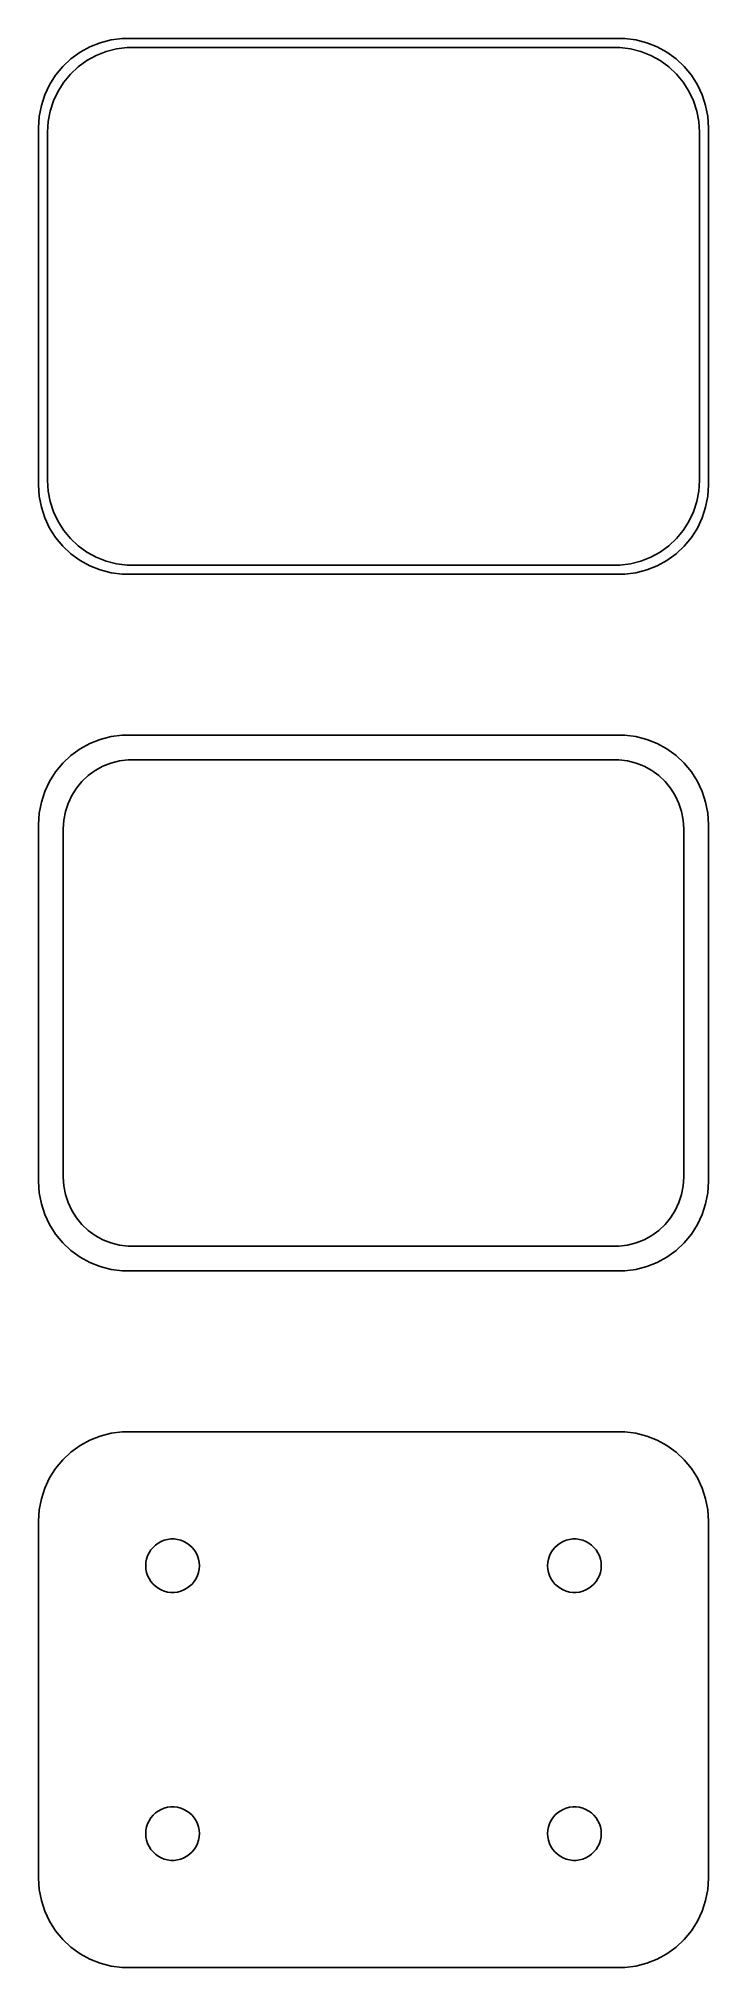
# Model space of a CAD drawing. Header units: metres. Extents: x -19 to 19, y 63 to 171.
import ezdxf

# ---------------------------------------------------------------- set-up
doc = ezdxf.new("R2010")
doc.units = ezdxf.units.M

msp = doc.modelspace()

# ---------------------------------------------------------------- linework, layer by layer
for p, q in [((-15.2951, 170.755), (-15.8789, 170.524)), ((-14.6869, 170.911), (-15.2951, 170.755)), ((-14.0639, 170.99), (-14.6869, 170.911)), ((14.0639, 170.99), (-14.0639, 170.99)), ((14.6869, 170.911), (14.0639, 170.99)), ((15.2951, 170.755), (14.6869, 170.911)), ((15.8789, 170.524), (15.2951, 170.755)), ((-16.9371, 169.853), (-17.3948, 169.423)), ((-16.4291, 170.222), (-16.9371, 169.853)), ((-16.5278, 169.41), (-16.0452, 169.761)), ((-15.8789, 170.524), (-16.4291, 170.222)), ((-16.0452, 169.761), (-15.5224, 170.048)), ((-15.5224, 170.048), (-14.9678, 170.268)), ((-14.9678, 170.268), (-14.3901, 170.416)), ((-14.3901, 170.416), (-13.7982, 170.491)), ((-13.7982, 170.491), (13.7982, 170.491)), ((13.7982, 170.491), (14.3901, 170.416)), ((14.3901, 170.416), (14.9678, 170.268)), ((14.9678, 170.268), (15.5224, 170.048)), ((15.5224, 170.048), (16.0452, 169.761)), ((16.4291, 170.222), (15.8789, 170.524)), ((16.0452, 169.761), (16.5278, 169.41)), ((16.9371, 169.853), (16.4291, 170.222)), ((17.3948, 169.423), (16.9371, 169.853)), ((-17.7951, 168.939), (-18.1315, 168.409)), ((-17.3948, 169.423), (-17.7951, 168.939)), ((-17.6624, 168.038), (-17.3428, 168.542)), ((-17.3428, 168.542), (-16.9626, 169.002)), ((-16.9626, 169.002), (-16.5278, 169.41)), ((16.5278, 169.41), (16.9626, 169.002)), ((16.9626, 169.002), (17.3428, 168.542)), ((17.3428, 168.542), (17.6624, 168.038)), ((17.7951, 168.939), (17.3948, 169.423)), ((18.1315, 168.409), (17.7951, 168.939)), ((-18.3989, 167.841), (-18.5929, 167.243)), ((-18.1315, 168.409), (-18.3989, 167.841)), ((-18.1008, 166.931), (-17.9164, 167.499)), ((-17.9164, 167.499), (-17.6624, 168.038)), ((17.6624, 168.038), (17.9164, 167.499)), ((17.9164, 167.499), (18.1008, 166.931)), ((18.3989, 167.841), (18.1315, 168.409)), ((18.5929, 167.243), (18.3989, 167.841)), ((-18.7106, 166.627), (-18.75, 166)), ((-18.5929, 167.243), (-18.7106, 166.627)), ((-18.25, 165.75), (-18.2125, 166.345)), ((-18.2125, 166.345), (-18.1008, 166.931)), ((18.1008, 166.931), (18.2125, 166.345)), ((18.2125, 166.345), (18.25, 165.75)), ((18.7106, 166.627), (18.5929, 167.243)), ((18.75, 166), (18.7106, 166.627)), ((-18.75, 166), (-18.75, 146)), ((-18.25, 146.25), (-18.25, 165.75)), ((18.25, 165.75), (18.25, 146.25)), ((18.75, 146), (18.75, 166)), ((-18.75, 146), (-18.7106, 145.373)), ((-18.2125, 145.655), (-18.25, 146.25)), ((18.25, 146.25), (18.2125, 145.655)), ((18.7106, 145.373), (18.75, 146)), ((-18.7106, 145.373), (-18.5929, 144.757)), ((-18.5929, 144.757), (-18.3989, 144.159)), ((-18.1008, 145.069), (-18.2125, 145.655)), ((-17.9164, 144.501), (-18.1008, 145.069)), ((18.1008, 145.069), (17.9164, 144.501)), ((18.2125, 145.655), (18.1008, 145.069)), ((18.3989, 144.159), (18.5929, 144.757)), ((18.5929, 144.757), (18.7106, 145.373)), ((-18.3989, 144.159), (-18.1315, 143.591)), ((-17.6624, 143.962), (-17.9164, 144.501)), ((-17.3428, 143.458), (-17.6624, 143.962)), ((17.6624, 143.962), (17.3428, 143.458)), ((17.9164, 144.501), (17.6624, 143.962)), ((18.1315, 143.591), (18.3989, 144.159)), ((-18.1315, 143.591), (-17.7951, 143.061)), ((-17.7951, 143.061), (-17.3948, 142.577)), ((-17.3948, 142.577), (-16.9371, 142.147)), ((-16.9626, 142.998), (-17.3428, 143.458)), ((-16.5278, 142.59), (-16.9626, 142.998)), ((-16.0452, 142.239), (-16.5278, 142.59)), ((16.5278, 142.59), (16.0452, 142.239)), ((16.9626, 142.998), (16.5278, 142.59)), ((16.9371, 142.147), (17.3948, 142.577)), ((17.3428, 143.458), (16.9626, 142.998)), ((17.3948, 142.577), (17.7951, 143.061)), ((17.7951, 143.061), (18.1315, 143.591)), ((-16.9371, 142.147), (-16.4291, 141.778)), ((-16.4291, 141.778), (-15.8789, 141.476)), ((-15.5224, 141.952), (-16.0452, 142.239)), ((-15.8789, 141.476), (-15.2951, 141.245)), ((-14.9678, 141.732), (-15.5224, 141.952)), ((-14.3901, 141.584), (-14.9678, 141.732)), ((-13.7982, 141.509), (-14.3901, 141.584)), ((13.7982, 141.509), (-13.7982, 141.509)), ((14.3901, 141.584), (13.7982, 141.509)), ((14.9678, 141.732), (14.3901, 141.584)), ((15.5224, 141.952), (14.9678, 141.732)), ((15.2951, 141.245), (15.8789, 141.476)), ((16.0452, 142.239), (15.5224, 141.952)), ((15.8789, 141.476), (16.4291, 141.778)), ((16.4291, 141.778), (16.9371, 142.147)), ((-15.2951, 141.245), (-14.6869, 141.089)), ((-14.6869, 141.089), (-14.0639, 141.01)), ((-14.0639, 141.01), (14.0639, 141.01)), ((14.0639, 141.01), (14.6869, 141.089)), ((14.6869, 141.089), (15.2951, 141.245)), ((-15.2951, 131.755), (-15.8789, 131.524)), ((-14.6869, 131.911), (-15.2951, 131.755)), ((-14.0639, 131.99), (-14.6869, 131.911)), ((14.0639, 131.99), (-14.0639, 131.99)), ((14.6869, 131.911), (14.0639, 131.99)), ((15.2951, 131.755), (14.6869, 131.911)), ((15.8789, 131.524), (15.2951, 131.755)), ((-16.9371, 130.853), (-17.3948, 130.423)), ((-16.4291, 131.222), (-16.9371, 130.853)), ((-15.8789, 131.524), (-16.4291, 131.222)), ((16.4291, 131.222), (15.8789, 131.524)), ((16.9371, 130.853), (16.4291, 131.222)), ((17.3948, 130.423), (16.9371, 130.853)), ((-17.7951, 129.939), (-18.1315, 129.409)), ((-17.3948, 130.423), (-17.7951, 129.939)), ((-16.3207, 129.399), (-15.9665, 129.731)), ((-15.9665, 129.731), (-15.5734, 130.017)), ((-15.5734, 130.017), (-15.1475, 130.251)), ((-15.1475, 130.251), (-14.6957, 130.43)), ((-14.6957, 130.43), (-14.2251, 130.551)), ((-14.2251, 130.551), (-13.743, 130.612)), ((-13.743, 130.612), (13.743, 130.612)), ((13.743, 130.612), (14.2251, 130.551)), ((14.2251, 130.551), (14.6957, 130.43)), ((14.6957, 130.43), (15.1475, 130.251)), ((15.1475, 130.251), (15.5734, 130.017)), ((15.5734, 130.017), (15.9665, 129.731)), ((15.9665, 129.731), (16.3207, 129.399)), ((17.7951, 129.939), (17.3948, 130.423)), ((18.1315, 129.409), (17.7951, 129.939)), ((-18.3989, 128.841), (-18.5929, 128.243)), ((-18.1315, 129.409), (-18.3989, 128.841)), ((-17.0977, 128.174), (-16.8908, 128.614)), ((-16.8908, 128.614), (-16.6305, 129.024)), ((-16.6305, 129.024), (-16.3207, 129.399)), ((16.3207, 129.399), (16.6305, 129.024)), ((16.6305, 129.024), (16.8908, 128.614)), ((16.8908, 128.614), (17.0977, 128.174)), ((18.3989, 128.841), (18.1315, 129.409)), ((18.5929, 128.243), (18.3989, 128.841)), ((-18.7106, 127.627), (-18.75, 127)), ((-18.5929, 128.243), (-18.7106, 127.627)), ((-17.339, 127.235), (-17.2479, 127.712)), ((-17.2479, 127.712), (-17.0977, 128.174)), ((17.0977, 128.174), (17.2479, 127.712)), ((17.2479, 127.712), (17.339, 127.235)), ((18.7106, 127.627), (18.5929, 128.243)), ((18.75, 127), (18.7106, 127.627)), ((-18.75, 127), (-18.75, 107)), ((-17.3695, 126.75), (-17.339, 127.235)), ((-17.3695, 107.25), (-17.3695, 126.75)), ((17.339, 127.235), (17.3695, 126.75)), ((17.3695, 126.75), (17.3695, 107.25)), ((18.75, 107), (18.75, 127)), ((-18.75, 107), (-18.7106, 106.373)), ((-17.339, 106.765), (-17.3695, 107.25)), ((17.3695, 107.25), (17.339, 106.765)), ((18.7106, 106.373), (18.75, 107)), ((-18.7106, 106.373), (-18.5929, 105.757)), ((-17.2479, 106.288), (-17.339, 106.765)), ((-17.0977, 105.826), (-17.2479, 106.288)), ((-16.8908, 105.386), (-17.0977, 105.826)), ((17.0977, 105.826), (16.8908, 105.386)), ((17.2479, 106.288), (17.0977, 105.826)), ((17.339, 106.765), (17.2479, 106.288)), ((18.5929, 105.757), (18.7106, 106.373)), ((-18.5929, 105.757), (-18.3989, 105.159)), ((-18.3989, 105.159), (-18.1315, 104.591)), ((-16.6305, 104.976), (-16.8908, 105.386)), ((-16.3207, 104.601), (-16.6305, 104.976)), ((16.6305, 104.976), (16.3207, 104.601)), ((16.8908, 105.386), (16.6305, 104.976)), ((18.1315, 104.591), (18.3989, 105.159)), ((18.3989, 105.159), (18.5929, 105.757)), ((-18.1315, 104.591), (-17.7951, 104.061)), ((-17.7951, 104.061), (-17.3948, 103.577)), ((-15.9665, 104.269), (-16.3207, 104.601)), ((-15.5734, 103.983), (-15.9665, 104.269)), ((-15.1475, 103.749), (-15.5734, 103.983)), ((-14.6957, 103.57), (-15.1475, 103.749)), ((15.1475, 103.749), (14.6957, 103.57)), ((15.5734, 103.983), (15.1475, 103.749)), ((15.9665, 104.269), (15.5734, 103.983)), ((16.3207, 104.601), (15.9665, 104.269)), ((17.3948, 103.577), (17.7951, 104.061)), ((17.7951, 104.061), (18.1315, 104.591)), ((-17.3948, 103.577), (-16.9371, 103.147)), ((-16.9371, 103.147), (-16.4291, 102.778)), ((-16.4291, 102.778), (-15.8789, 102.476)), ((-14.2251, 103.449), (-14.6957, 103.57)), ((-13.743, 103.388), (-14.2251, 103.449)), ((13.743, 103.388), (-13.743, 103.388)), ((14.2251, 103.449), (13.743, 103.388)), ((14.6957, 103.57), (14.2251, 103.449)), ((15.8789, 102.476), (16.4291, 102.778)), ((16.4291, 102.778), (16.9371, 103.147)), ((16.9371, 103.147), (17.3948, 103.577)), ((-15.8789, 102.476), (-15.2951, 102.245)), ((-15.2951, 102.245), (-14.6869, 102.089)), ((-14.6869, 102.089), (-14.0639, 102.01)), ((-14.0639, 102.01), (14.0639, 102.01)), ((14.0639, 102.01), (14.6869, 102.089)), ((14.6869, 102.089), (15.2951, 102.245)), ((15.2951, 102.245), (15.8789, 102.476)), ((-14.6869, 92.9114), (-15.2951, 92.7553)), ((-14.0639, 92.9901), (-14.6869, 92.9114)), ((14.0639, 92.9901), (-14.0639, 92.9901)), ((14.6869, 92.9114), (14.0639, 92.9901)), ((15.2951, 92.7553), (14.6869, 92.9114)), ((-16.9371, 91.8526), (-17.3948, 91.4227)), ((-16.4291, 92.2216), (-16.9371, 91.8526)), ((-15.8789, 92.5241), (-16.4291, 92.2216)), ((-15.2951, 92.7553), (-15.8789, 92.5241)), ((15.8789, 92.5241), (15.2951, 92.7553)), ((16.4291, 92.2216), (15.8789, 92.5241)), ((16.9371, 91.8526), (16.4291, 92.2216)), ((17.3948, 91.4227), (16.9371, 91.8526)), ((-17.7951, 90.9389), (-18.1315, 90.4088)), ((-17.3948, 91.4227), (-17.7951, 90.9389)), ((17.7951, 90.9389), (17.3948, 91.4227)), ((18.1315, 90.4088), (17.7951, 90.9389)), ((-18.3989, 89.8406), (-18.5929, 89.2434)), ((-18.1315, 90.4088), (-18.3989, 89.8406)), ((18.3989, 89.8406), (18.1315, 90.4088)), ((18.5929, 89.2434), (18.3989, 89.8406)), ((-18.7106, 88.6267), (-18.75, 88)), ((-18.5929, 89.2434), (-18.7106, 88.6267)), ((18.7106, 88.6267), (18.5929, 89.2434)), ((18.75, 88), (18.7106, 88.6267)), ((-18.75, 88), (-18.75, 68)), ((18.75, 68), (18.75, 88)), ((-12.4635, 86.3817), (-12.3434, 86.5268)), ((-12.3434, 86.5268), (-12.2061, 86.6558)), ((-12.2061, 86.6558), (-12.0537, 86.7665)), ((-12.0537, 86.7665), (-11.8887, 86.8572)), ((-11.8887, 86.8572), (-11.7135, 86.9266)), ((-11.7135, 86.9266), (-11.5311, 86.9734)), ((-11.5311, 86.9734), (-11.3442, 86.997)), ((-11.3442, 86.997), (-11.1558, 86.997)), ((-11.1558, 86.997), (-10.9689, 86.9734)), ((-10.9689, 86.9734), (-10.7865, 86.9266)), ((-10.7865, 86.9266), (-10.6113, 86.8572)), ((-10.6113, 86.8572), (-10.4463, 86.7665)), ((-10.4463, 86.7665), (-10.2939, 86.6558)), ((-10.2939, 86.6558), (-10.1565, 86.5268)), ((-10.1565, 86.5268), (-10.0365, 86.3817)), ((10.0365, 86.3817), (10.1565, 86.5268)), ((10.1565, 86.5268), (10.2939, 86.6558)), ((10.2939, 86.6558), (10.4463, 86.7665)), ((10.4463, 86.7665), (10.6113, 86.8572)), ((10.6113, 86.8572), (10.7865, 86.9266)), ((10.7865, 86.9266), (10.9689, 86.9734)), ((10.9689, 86.9734), (11.1558, 86.997)), ((11.1558, 86.997), (11.3442, 86.997)), ((11.3442, 86.997), (11.5311, 86.9734)), ((11.5311, 86.9734), (11.7135, 86.9266)), ((11.7135, 86.9266), (11.8887, 86.8572)), ((11.8887, 86.8572), (12.0537, 86.7665)), ((12.0537, 86.7665), (12.2061, 86.6558)), ((12.2061, 86.6558), (12.3434, 86.5268)), ((12.3434, 86.5268), (12.4635, 86.3817)), ((-12.75, 85.5), (-12.7382, 85.688)), ((-12.7382, 85.312), (-12.75, 85.5)), ((-12.7382, 85.688), (-12.7029, 85.873)), ((-12.7029, 85.127), (-12.7382, 85.312)), ((-12.7029, 85.873), (-12.6447, 86.0522)), ((-12.6447, 86.0522), (-12.5645, 86.2226)), ((-12.5645, 86.2226), (-12.4635, 86.3817)), ((-10.0365, 86.3817), (-9.93553, 86.2226)), ((-9.93553, 86.2226), (-9.85533, 86.0522)), ((-9.85533, 86.0522), (-9.79712, 85.873)), ((-9.79712, 85.873), (-9.76183, 85.688)), ((-9.76183, 85.312), (-9.79712, 85.127)), ((-9.76183, 85.688), (-9.75, 85.5)), ((-9.75, 85.5), (-9.76183, 85.312)), ((9.75, 85.5), (9.76183, 85.688)), ((9.76183, 85.312), (9.75, 85.5)), ((9.76183, 85.688), (9.79712, 85.873)), ((9.79712, 85.127), (9.76183, 85.312)), ((9.79712, 85.873), (9.85533, 86.0522)), ((9.85533, 86.0522), (9.93553, 86.2226)), ((9.93553, 86.2226), (10.0365, 86.3817)), ((12.4635, 86.3817), (12.5645, 86.2226)), ((12.5645, 86.2226), (12.6447, 86.0522)), ((12.6447, 86.0522), (12.7029, 85.873)), ((12.7029, 85.873), (12.7382, 85.688)), ((12.7382, 85.312), (12.7029, 85.127)), ((12.7382, 85.688), (12.75, 85.5)), ((12.75, 85.5), (12.7382, 85.312)), ((-12.6447, 84.9478), (-12.7029, 85.127)), ((-12.5645, 84.7774), (-12.6447, 84.9478)), ((-12.4635, 84.6183), (-12.5645, 84.7774)), ((-12.3434, 84.4732), (-12.4635, 84.6183)), ((-12.2061, 84.3442), (-12.3434, 84.4732)), ((-12.0537, 84.2335), (-12.2061, 84.3442)), ((-11.8887, 84.1427), (-12.0537, 84.2335)), ((-10.4463, 84.2335), (-10.6113, 84.1427)), ((-10.2939, 84.3442), (-10.4463, 84.2335)), ((-10.1565, 84.4732), (-10.2939, 84.3442)), ((-10.0365, 84.6183), (-10.1565, 84.4732)), ((-9.93553, 84.7774), (-10.0365, 84.6183)), ((-9.85533, 84.9478), (-9.93553, 84.7774)), ((-9.79712, 85.127), (-9.85533, 84.9478)), ((9.85533, 84.9478), (9.79712, 85.127)), ((9.93553, 84.7774), (9.85533, 84.9478)), ((10.0365, 84.6183), (9.93553, 84.7774)), ((10.1565, 84.4732), (10.0365, 84.6183)), ((10.2939, 84.3442), (10.1565, 84.4732)), ((10.4463, 84.2335), (10.2939, 84.3442)), ((10.6113, 84.1427), (10.4463, 84.2335)), ((12.0537, 84.2335), (11.8887, 84.1427)), ((12.2061, 84.3442), (12.0537, 84.2335)), ((12.3434, 84.4732), (12.2061, 84.3442)), ((12.4635, 84.6183), (12.3434, 84.4732)), ((12.5645, 84.7774), (12.4635, 84.6183)), ((12.6447, 84.9478), (12.5645, 84.7774)), ((12.7029, 85.127), (12.6447, 84.9478)), ((-11.7135, 84.0734), (-11.8887, 84.1427)), ((-11.5311, 84.0266), (-11.7135, 84.0734)), ((-11.3442, 84.0029), (-11.5311, 84.0266)), ((-11.1558, 84.0029), (-11.3442, 84.0029)), ((-10.9689, 84.0266), (-11.1558, 84.0029)), ((-10.7865, 84.0734), (-10.9689, 84.0266)), ((-10.6113, 84.1427), (-10.7865, 84.0734)), ((10.7865, 84.0734), (10.6113, 84.1427)), ((10.9689, 84.0266), (10.7865, 84.0734)), ((11.1558, 84.0029), (10.9689, 84.0266)), ((11.3442, 84.0029), (11.1558, 84.0029)), ((11.5311, 84.0266), (11.3442, 84.0029)), ((11.7135, 84.0734), (11.5311, 84.0266)), ((11.8887, 84.1427), (11.7135, 84.0734)), ((-12.5645, 71.2226), (-12.4635, 71.3817)), ((-12.4635, 71.3817), (-12.3434, 71.5268)), ((-12.3434, 71.5268), (-12.2061, 71.6558)), ((-12.2061, 71.6558), (-12.0537, 71.7665)), ((-12.0537, 71.7665), (-11.8887, 71.8573)), ((-11.8887, 71.8573), (-11.7135, 71.9266)), ((-11.7135, 71.9266), (-11.5311, 71.9734)), ((-11.5311, 71.9734), (-11.3442, 71.9971)), ((-11.3442, 71.9971), (-11.1558, 71.9971)), ((-11.1558, 71.9971), (-10.9689, 71.9734)), ((-10.9689, 71.9734), (-10.7865, 71.9266)), ((-10.7865, 71.9266), (-10.6113, 71.8573)), ((-10.6113, 71.8573), (-10.4463, 71.7665)), ((-10.4463, 71.7665), (-10.2939, 71.6558)), ((-10.2939, 71.6558), (-10.1565, 71.5268)), ((-10.1565, 71.5268), (-10.0365, 71.3817)), ((-10.0365, 71.3817), (-9.93553, 71.2226)), ((9.93553, 71.2226), (10.0365, 71.3817)), ((10.0365, 71.3817), (10.1565, 71.5268)), ((10.1565, 71.5268), (10.2939, 71.6558)), ((10.2939, 71.6558), (10.4463, 71.7665)), ((10.4463, 71.7665), (10.6113, 71.8573)), ((10.6113, 71.8573), (10.7865, 71.9266)), ((10.7865, 71.9266), (10.9689, 71.9734)), ((10.9689, 71.9734), (11.1558, 71.9971)), ((11.1558, 71.9971), (11.3442, 71.9971)), ((11.3442, 71.9971), (11.5311, 71.9734)), ((11.5311, 71.9734), (11.7135, 71.9266)), ((11.7135, 71.9266), (11.8887, 71.8573)), ((11.8887, 71.8573), (12.0537, 71.7665)), ((12.0537, 71.7665), (12.2061, 71.6558)), ((12.2061, 71.6558), (12.3434, 71.5268)), ((12.3434, 71.5268), (12.4635, 71.3817)), ((12.4635, 71.3817), (12.5645, 71.2226)), ((-12.75, 70.5), (-12.7382, 70.688)), ((-12.7382, 70.312), (-12.75, 70.5)), ((-12.7382, 70.688), (-12.7029, 70.873)), ((-12.7029, 70.127), (-12.7382, 70.312)), ((-12.7029, 70.873), (-12.6447, 71.0522)), ((-12.6447, 71.0522), (-12.5645, 71.2226)), ((-9.93553, 71.2226), (-9.85533, 71.0522)), ((-9.85533, 71.0522), (-9.79712, 70.873)), ((-9.79712, 70.873), (-9.76183, 70.688)), ((-9.76183, 70.312), (-9.79712, 70.127)), ((-9.76183, 70.688), (-9.75, 70.5)), ((-9.75, 70.5), (-9.76183, 70.312)), ((9.75, 70.5), (9.76183, 70.688)), ((9.76183, 70.312), (9.75, 70.5)), ((9.76183, 70.688), (9.79712, 70.873)), ((9.79712, 70.127), (9.76183, 70.312)), ((9.79712, 70.873), (9.85533, 71.0522)), ((9.85533, 71.0522), (9.93553, 71.2226)), ((12.5645, 71.2226), (12.6447, 71.0522)), ((12.6447, 71.0522), (12.7029, 70.873)), ((12.7029, 70.873), (12.7382, 70.688)), ((12.7382, 70.312), (12.7029, 70.127)), ((12.7382, 70.688), (12.75, 70.5)), ((12.75, 70.5), (12.7382, 70.312)), ((-12.6447, 69.9478), (-12.7029, 70.127)), ((-12.5645, 69.7774), (-12.6447, 69.9478)), ((-12.4635, 69.6183), (-12.5645, 69.7774)), ((-12.3434, 69.4732), (-12.4635, 69.6183)), ((-12.2061, 69.3442), (-12.3434, 69.4732)), ((-12.0537, 69.2335), (-12.2061, 69.3442)), ((-11.8887, 69.1428), (-12.0537, 69.2335)), ((-11.7135, 69.0734), (-11.8887, 69.1428)), ((-10.6113, 69.1428), (-10.7865, 69.0734)), ((-10.4463, 69.2335), (-10.6113, 69.1428)), ((-10.2939, 69.3442), (-10.4463, 69.2335)), ((-10.1565, 69.4732), (-10.2939, 69.3442)), ((-10.0365, 69.6183), (-10.1565, 69.4732)), ((-9.93553, 69.7774), (-10.0365, 69.6183)), ((-9.85533, 69.9478), (-9.93553, 69.7774)), ((-9.79712, 70.127), (-9.85533, 69.9478)), ((9.85533, 69.9478), (9.79712, 70.127)), ((9.93553, 69.7774), (9.85533, 69.9478)), ((10.0365, 69.6183), (9.93553, 69.7774)), ((10.1565, 69.4732), (10.0365, 69.6183)), ((10.2939, 69.3442), (10.1565, 69.4732)), ((10.4463, 69.2335), (10.2939, 69.3442)), ((10.6113, 69.1428), (10.4463, 69.2335)), ((10.7865, 69.0734), (10.6113, 69.1428)), ((11.8887, 69.1428), (11.7135, 69.0734)), ((12.0537, 69.2335), (11.8887, 69.1428)), ((12.2061, 69.3442), (12.0537, 69.2335)), ((12.3434, 69.4732), (12.2061, 69.3442)), ((12.4635, 69.6183), (12.3434, 69.4732)), ((12.5645, 69.7774), (12.4635, 69.6183)), ((12.6447, 69.9478), (12.5645, 69.7774)), ((12.7029, 70.127), (12.6447, 69.9478)), ((-11.5311, 69.0266), (-11.7135, 69.0734)), ((-11.3442, 69.003), (-11.5311, 69.0266)), ((-11.1558, 69.003), (-11.3442, 69.003)), ((-10.9689, 69.0266), (-11.1558, 69.003)), ((-10.7865, 69.0734), (-10.9689, 69.0266)), ((10.9689, 69.0266), (10.7865, 69.0734)), ((11.1558, 69.003), (10.9689, 69.0266)), ((11.3442, 69.003), (11.1558, 69.003)), ((11.5311, 69.0266), (11.3442, 69.003)), ((11.7135, 69.0734), (11.5311, 69.0266)), ((-18.75, 68), (-18.7106, 67.3733)), ((-18.7106, 67.3733), (-18.5929, 66.7566)), ((18.5929, 66.7566), (18.7106, 67.3733)), ((18.7106, 67.3733), (18.75, 68)), ((-18.5929, 66.7566), (-18.3989, 66.1594)), ((-18.3989, 66.1594), (-18.1315, 65.5912)), ((18.1315, 65.5912), (18.3989, 66.1594)), ((18.3989, 66.1594), (18.5929, 66.7566)), ((-18.1315, 65.5912), (-17.7951, 65.0611)), ((-17.7951, 65.0611), (-17.3948, 64.5773)), ((17.3948, 64.5773), (17.7951, 65.0611)), ((17.7951, 65.0611), (18.1315, 65.5912)), ((-17.3948, 64.5773), (-16.9371, 64.1474)), ((-16.9371, 64.1474), (-16.4291, 63.7784)), ((-16.4291, 63.7784), (-15.8789, 63.4759)), ((15.8789, 63.4759), (16.4291, 63.7784)), ((16.4291, 63.7784), (16.9371, 64.1474)), ((16.9371, 64.1474), (17.3948, 64.5773)), ((-15.8789, 63.4759), (-15.2951, 63.2447)), ((-15.2951, 63.2447), (-14.6869, 63.0886)), ((-14.6869, 63.0886), (-14.0639, 63.0099)), ((-14.0639, 63.0099), (14.0639, 63.0099)), ((14.0639, 63.0099), (14.6869, 63.0886)), ((14.6869, 63.0886), (15.2951, 63.2447)), ((15.2951, 63.2447), (15.8789, 63.4759))]:
    msp.add_line(p, q)

doc.saveas('drawing.dxf')
